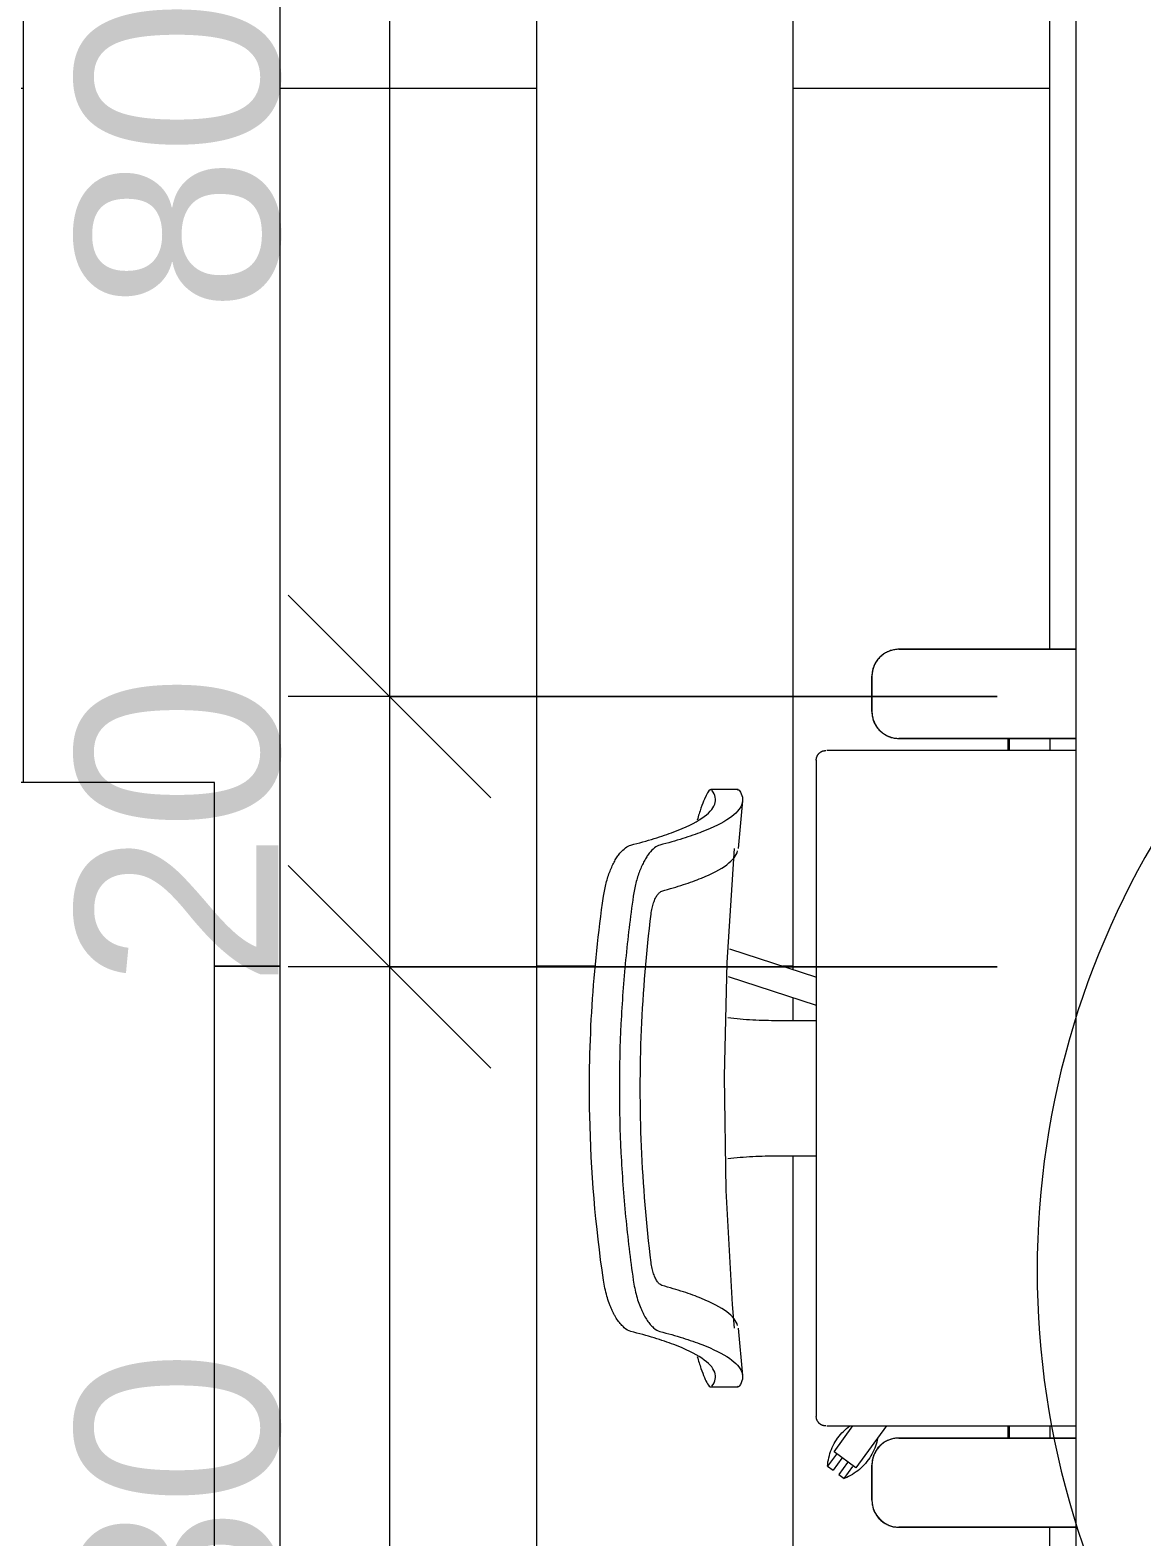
# Model space of a CAD drawing. Header units: millimetres. Extents: x -11245 to 8231, y -22520 to -3800.
# Drawn here: x -859 to -36, y -9792 to -8676 of the extents above; entities that cross this region are included whole.
import ezdxf

# ---------------------------------------------------------------- set-up
doc = ezdxf.new("R2010")
doc.units = ezdxf.units.MM
for name, color, linetype, lineweight in [('A-ANNO-DIMS', 211, 'Continuous', 9), ('A-ANNO-DIMS-75', 211, 'Continuous', 9), ('A-DETL-THIN', 151, 'Continuous', 9), ('A-FLOR-PATT', 8, 'Continuous', 25), ('I-FURN', 30, 'Continuous', 9)]:
    doc.layers.add(name, color=color, linetype=linetype, lineweight=lineweight)
doc.styles.add('@Arial Unicode MS', font='ARIALUNI.TTF', dxfattribs={"height": 150})
doc.dimstyles.new('CRT_-__Metros_-_Linha_de_chamada_3_5_mm_1', dxfattribs={"dimscale": 304.8, "dimtxt": 150.876728, "dimasz": 0.492126, "dimexe": 0.246063, "dimexo": 0.0625, "dimgap": 0.123031, "dimtad": 1, "dimdec": 0, "dimlfac": 0.1, "dimdsep": 46, "dimtxsty": '@Arial Unicode MS', "dimblk1": 'OBLIQUE', "dimblk2": 'OBLIQUE', "dimsah": 1, "dimcen": 0.09, "dimdle": 0.246063, "dimazin": 0, "dimtfac": 1, "dimtdec": 4, "dimtix": 1, "dimtmove": 0, "dimatfit": 3, "dimfxl": 1.476378, "dimfxlon": 1, "dimtvp": 1, "dimtolj": 1, "dimtzin": 0, "dimarcsym": 2})

# ---------------------------------------------------------------- blocks, each defined once
blk = doc.blocks.new('Blks_Decor Henzel Studio_Tapete Diamond Dust - Único-3593181-PONTOS ELÉTRICOS TÉRREO')
at = {"layer": 'I-FURN', "color": 254}
for p, q in [((-156.5, 750), (-1000, 750)), ((-1000, 750), (-1000, -492.1))]:
    blk.add_line(p, q, dxfattribs=at)
blk = doc.blocks.new('Cadeira Verus Task - Estrutura Cinza com Cinza-V22-PONTOS ELÉTRICOS TÉRREO')
at = {"layer": 'I-FURN', "color": 254}
for p, q in [((-221.1, 214.3), (-221.1, 194)), ((221.1, 194), (221.1, 214.3)), ((61.3, 136), (82.5, 201.2)), ((-177.5, 194), (-212.7, 190.8)), ((103.2, 200.4), (82.3, 136)), ((212.7, 190.8), (177.5, 194)), ((-50, 164.5), (-50, 136.1)), ((50, 136.1), (50, 164.5)), ((243, 136.2), (-243, 136.2)), ((-279.9, 127.8), (-282.8, 123.7)), ((-273.9, 117.3), (-282.8, 123.7)), ((-280.9, 106.8), (-269.2, 122.9)), ((-271, 121.3), (-279.9, 127.8)), ((-269.2, 122.9), (-250, 109)), ((-250, 128.3), (-250, -56)), ((250, -56), (250, 128.3)), ((-285.9, 119.5), (-288.9, 115.4)), ((-288.9, 115.4), (-280, 109)), ((-277, 113), (-285.9, 119.5)), ((-250, 84.2), (-280.9, 106.8)), ((-279, 95), (-305, 95)), ((-305, 95), (-279, 95)), ((305, 95), (279, 95)), ((279, 95), (305, 95)), ((-325, 75), (-325, -56)), ((-325, -56), (-325, 75)), ((-259, -56), (-259, 75)), ((-259, 75), (-259, -56)), ((259, 75), (259, -56)), ((259, -56), (259, 75)), ((325, -56), (325, 75)), ((325, 75), (325, -56)), ((-249.8, -5.7), (-259, -5.7)), ((-259, -7), (-249.8, -7)), ((259.2, -5.7), (249.8, -5.7)), ((249.8, -7), (259.2, -7)), ((-249.8, -36.9), (-259, -36.9)), ((259, -36.9), (249.8, -36.9))]:
    blk.add_line(p, q, dxfattribs=at)
at = {"layer": 'I-FURN', "color": 254, "flags": 128}
for points in [[(177.5, 197.1), (93.2, 202.5), (8.8, 204.5), (-75.6, 203.2), (-160, 198.5), (-177.5, 197.1)], [(-250, 129.2), (-250, 129.5), (-250, 129.8), (-249.9, 130), (-249.9, 130.3), (-249.9, 130.6), (-249.8, 130.9), (-249.7, 131.1), (-249.6, 131.4), (-249.6, 131.7), (-249.4, 131.9), (-249.3, 132.2), (-249.2, 132.4), (-249.1, 132.7), (-248.9, 132.9), (-248.8, 133.1), (-248.6, 133.4), (-248.4, 133.6), (-248.3, 133.8), (-248.1, 134), (-247.9, 134.2), (-247.7, 134.4), (-247.5, 134.6), (-247.2, 134.8), (-247, 134.9), (-246.8, 135.1), (-246.5, 135.2), (-246.3, 135.4), (-246, 135.5), (-245.8, 135.6), (-245.5, 135.7), (-245.3, 135.8), (-245, 135.9), (-244.7, 136), (-244.5, 136), (-244.2, 136.1), (-243.9, 136.1), (-243.6, 136.2), (-243.4, 136.2), (-243.1, 136.2), (-243, 136.2)], [(243, 136.2), (243.3, 136.2), (243.6, 136.2), (243.8, 136.1), (244.1, 136.1), (244.4, 136.1), (244.7, 136), (244.9, 135.9), (245.2, 135.8), (245.5, 135.7), (245.7, 135.6), (246, 135.5), (246.2, 135.4), (246.5, 135.3), (246.7, 135.1), (247, 135), (247.2, 134.8), (247.4, 134.6), (247.6, 134.5), (247.8, 134.3), (248, 134.1), (248.2, 133.9), (248.4, 133.7), (248.6, 133.4), (248.7, 133.2), (248.9, 133), (249, 132.7), (249.2, 132.5), (249.3, 132.2), (249.4, 132), (249.5, 131.7), (249.6, 131.5), (249.7, 131.2), (249.8, 130.9), (249.8, 130.7), (249.9, 130.4), (249.9, 130.1), (250, 129.8), (250, 129.5), (250, 129.3), (250, 129.2)], [(-279.9, 127.8), (-278.3, 127.6), (-276.7, 127.5), (-275.1, 127.2), (-273.6, 126.9), (-272, 126.5), (-270.5, 126.1), (-269, 125.6), (-267.5, 125), (-266, 124.4), (-264.6, 123.7), (-263.1, 123), (-261.8, 122.2), (-260.4, 121.3), (-259.1, 120.4), (-258.8, 120.2)], [(-275.2, 97.7), (-276.4, 98.7), (-277.7, 99.7), (-278.8, 100.8), (-280, 101.9), (-281.1, 103), (-282.2, 104.2), (-283.2, 105.4), (-284.1, 106.7), (-285, 108), (-285.9, 109.4), (-286.7, 110.8), (-287.4, 112.2), (-288.1, 113.6), (-288.7, 115.1), (-288.9, 115.4)], [(-258.8, 120.2), (-257.5, 119.3), (-256.3, 118.2), (-255.1, 117.2), (-254, 116.1), (-252.9, 114.9), (-251.8, 113.7), (-250.8, 112.5), (-250, 111.4)], [(-305, 95), (-305.8, 95), (-306.6, 94.9), (-307.4, 94.9), (-308.2, 94.7), (-309, 94.6), (-309.8, 94.4), (-310.5, 94.2), (-311.3, 94), (-312, 93.7), (-312.8, 93.4), (-313.5, 93.1), (-314.2, 92.7), (-314.9, 92.4), (-315.6, 91.9), (-316.3, 91.5), (-316.9, 91), (-317.6, 90.6), (-318.2, 90), (-318.8, 89.5), (-319.3, 88.9), (-319.9, 88.3), (-320.4, 87.7), (-320.9, 87.1), (-321.4, 86.5), (-321.8, 85.8), (-322.2, 85.1), (-322.6, 84.4), (-323, 83.7), (-323.3, 83), (-323.6, 82.2), (-323.9, 81.5), (-324.2, 80.7), (-324.4, 80), (-324.6, 79.2), (-324.7, 78.4), (-324.8, 77.6), (-324.9, 76.8), (-325, 76), (-325, 75.2), (-325, 75)], [(-259, 75), (-259, 75.8), (-259.1, 76.6), (-259.1, 77.4), (-259.3, 78.2), (-259.4, 79), (-259.6, 79.8), (-259.8, 80.5), (-260, 81.3), (-260.3, 82), (-260.6, 82.8), (-260.9, 83.5), (-261.3, 84.2), (-261.6, 84.9), (-262.1, 85.6), (-262.5, 86.3), (-263, 86.9), (-263.4, 87.6), (-264, 88.2), (-264.5, 88.8), (-265.1, 89.3), (-265.7, 89.9), (-266.3, 90.4), (-266.9, 90.9), (-267.5, 91.4), (-268.2, 91.8), (-268.9, 92.2), (-269.6, 92.6), (-270.3, 93), (-271, 93.3), (-271.8, 93.6), (-272.5, 93.9), (-273.3, 94.2), (-274, 94.4), (-274.8, 94.6), (-275.6, 94.7), (-276.4, 94.8), (-277.2, 94.9), (-278, 95), (-278.8, 95), (-279, 95)], [(-258.9, 90.7), (-260.4, 91), (-261.9, 91.4), (-263.5, 91.9), (-265, 92.4), (-266.5, 92.9), (-267.9, 93.5), (-269.4, 94.2), (-270.8, 95), (-272.2, 95.8), (-273.5, 96.6), (-274.9, 97.5), (-275.2, 97.7)], [(279, 95), (278.2, 95), (277.4, 94.9), (276.6, 94.9), (275.8, 94.7), (275, 94.6), (274.2, 94.4), (273.5, 94.2), (272.7, 94), (272, 93.7), (271.2, 93.4), (270.5, 93.1), (269.8, 92.7), (269.1, 92.4), (268.4, 91.9), (267.7, 91.5), (267.1, 91), (266.4, 90.6), (265.8, 90), (265.2, 89.5), (264.7, 88.9), (264.1, 88.3), (263.6, 87.7), (263.1, 87.1), (262.6, 86.5), (262.2, 85.8), (261.8, 85.1), (261.4, 84.4), (261, 83.7), (260.7, 83), (260.4, 82.2), (260.1, 81.5), (259.8, 80.7), (259.6, 80), (259.4, 79.2), (259.3, 78.4), (259.2, 77.6), (259.1, 76.8), (259, 76), (259, 75.2), (259, 75)], [(325, 75), (325, 75.8), (324.9, 76.6), (324.9, 77.4), (324.7, 78.2), (324.6, 79), (324.4, 79.8), (324.2, 80.5), (324, 81.3), (323.7, 82), (323.4, 82.8), (323.1, 83.5), (322.7, 84.2), (322.4, 84.9), (321.9, 85.6), (321.5, 86.3), (321, 86.9), (320.6, 87.6), (320, 88.2), (319.5, 88.8), (318.9, 89.3), (318.3, 89.9), (317.7, 90.4), (317.1, 90.9), (316.5, 91.4), (315.8, 91.8), (315.1, 92.2), (314.4, 92.6), (313.7, 93), (313, 93.3), (312.2, 93.6), (311.5, 93.9), (310.7, 94.2), (310, 94.4), (309.2, 94.6), (308.4, 94.7), (307.6, 94.8), (306.8, 94.9), (306, 95), (305.2, 95), (305, 95)]]:
    blk.add_lwpolyline(points, dxfattribs=at)
at = {"layer": 'I-FURN', "color": 254}
for centre, start, end in [((-305, 75), 90, 180), ((-279, 75), 0, 90), ((279, 75), 120.3725, 180), ((279, 75), 90, 120), ((305, 75), 0, 90)]:
    blk.add_arc(centre, 20, start, end, dxfattribs=at)
for points, knots in [([(-142.1, 293.8), (-102, 299.6), (-34.1, 305.4), (61.4, 303.3), (115.4, 297.6), (142.1, 293.8)], [-1, -1, -1, -1, -0.571429, -0.285714, 0, 0, 0, 0]), ([(-180, 273.6), (-179.6, 275.2), (-178.2, 277.5), (-175, 280.8), (-172, 283.2), (-168.9, 285.1), (-166.1, 286.6), (-163.9, 287.6), (-161.6, 288.6), (-158.3, 289.9), (-152.1, 291.9), (-146.2, 293.1), (-142.1, 293.8)], [-1, -1, -1, -1, -0.8, -0.7, -0.6, -0.5, -0.45, -0.4, -0.35, -0.3, -0.2, 0, 0, 0, 0]), ([(142.1, 293.8), (145.5, 293.2), (152.1, 291.9), (159.5, 289.5), (164.7, 287.3), (168.3, 285.5), (171.4, 283.6), (174.9, 280.9), (178.3, 277.5), (179.6, 274.9), (180, 273.6)], [-1, -1, -1, -1, -0.833333, -0.666667, -0.583333, -0.5, -0.416667, -0.333333, -0.166667, 0, 0, 0, 0]), ([(142.1, 271.7), (126.5, 274), (95.2, 277.7), (31.9, 282.4), (-31.9, 282.4), (-95.2, 277.7), (-126.5, 274), (-142.1, 271.7)], [-1, -1, -1, -1, -0.833333, -0.666667, -0.333333, -0.166667, 0, 0, 0, 0]), ([(-220.6, 213.5), (-218.9, 212.2), (-215.4, 210.5), (-208.5, 211.1), (-199.9, 219), (-191.4, 236.4), (-184.8, 255.8), (-181.6, 267.3), (-180, 273.6)], [-1, -1, -1, -1, -0.875, -0.75, -0.5, -0.25, -0.125, 0, 0, 0, 0]), ([(-142.1, 271.7), (-146.1, 271.1), (-152.1, 269.9), (-159.2, 267.7), (-163.2, 266), (-166.1, 264.7), (-168.9, 263.2), (-172, 261.4), (-175, 259.1), (-178.2, 255.9), (-179.6, 253.6), (-180, 252)], [-1, -1, -1, -1, -0.8, -0.7, -0.6, -0.55, -0.5, -0.4, -0.3, -0.2, 0, 0, 0, 0]), ([(180, 252), (179.6, 253.3), (178.3, 255.9), (174.9, 259.2), (171.4, 261.8), (168.2, 263.6), (164.7, 265.4), (159.5, 267.6), (152.1, 269.9), (145.5, 271.2), (142.1, 271.7)], [-1, -1, -1, -1, -0.833333, -0.666667, -0.583333, -0.5, -0.416667, -0.333333, -0.166667, 0, 0, 0, 0]), ([(180, 273.6), (181.6, 267.3), (184.8, 255.8), (191.4, 236.4), (199.9, 219), (208.5, 211.1), (215.4, 210.5), (218.9, 212.2), (220.6, 213.5)], [-1, -1, -1, -1, -0.875, -0.75, -0.5, -0.25, -0.125, 0, 0, 0, 0]), ([(-180, 252), (-181.6, 245.9), (-184.8, 234.7), (-191.4, 215.7), (-199.9, 198.7), (-208.5, 191), (-215.4, 190.4), (-218.9, 192), (-220.6, 193.3)], [-1, -1, -1, -1, -0.875, -0.75, -0.5, -0.25, -0.125, 0, 0, 0, 0]), ([(-175.7, 194.4), (-172.3, 195.3), (-165.5, 200.7), (-157.2, 216.4), (-150.7, 234.2), (-147.6, 244.8), (-146, 250.5)], [-0.75, -0.75, -0.75, -0.75, -0.5, -0.25, -0.125, 0, 0, 0, 0]), ([(146, 250.5), (147.6, 244.8), (150.7, 234.2), (157.2, 216.4), (165.5, 200.7), (172.3, 195.3), (175.7, 194.4)], [-1, -1, -1, -1, -0.875, -0.75, -0.5, -0.25, -0.25, -0.25, -0.25]), ([(220.6, 193.3), (218.9, 192), (215.4, 190.4), (208.5, 191), (199.9, 198.7), (191.4, 215.7), (184.8, 234.7), (181.6, 245.9), (180, 252)], [-1, -1, -1, -1, -0.875, -0.75, -0.5, -0.25, -0.125, 0, 0, 0, 0]), ([(-198.6, 224.3), (-201.8, 223.4), (-210.7, 220.7), (-219.1, 217), (-221.1, 214.9), (-221.1, 214.3)], [-0.7142857, -0.7142857, -0.7142857, -0.7142857, -0.5714286, -0.2857143, -0.0874267, -0.0874267, -0.0874267, -0.0874267]), ([(221.1, 214.3), (221.1, 214.4), (220.7, 215.7), (216.8, 218.1), (207.7, 221.6), (201.8, 223.4), (198.6, 224.3)], [-0.9125956, -0.9125956, -0.9125956, -0.9125956, -0.8571429, -0.5714286, -0.4285714, -0.2857143, -0.2857143, -0.2857143, -0.2857143])]:
    blk.add_open_spline(points, degree=3, knots=knots, dxfattribs=at)
for points in [[(-146, 250.5), (-145.8, 251), (-145.2, 252.1), (-143.4, 253.8), (-140.8, 255.3), (-137.4, 256.7), (-133.4, 257.8), (-130.5, 258.3), (-128.9, 258.5)], [(-128.9, 258.5), (-100.6, 262), (-43.3, 266.8), (43.3, 266.8), (100.6, 262), (128.9, 258.5)], [(128.9, 258.5), (130.5, 258.3), (133.4, 257.8), (137.4, 256.7), (140.8, 255.3), (143.4, 253.8), (145.2, 252.1), (145.8, 251), (146, 250.5)], [(-52.1, 201.7), (-51.3, 195.6), (-50.3, 183.3), (-50, 170.8), (-50, 164.5)], [(50, 164.5), (50, 170.8), (50.3, 183.3), (51.3, 195.6), (52.1, 201.7)], [(-220.6, 193.3), (-221.1, 193.6), (-221.2, 194.1), (-220.9, 194.6)], [(220.9, 194.6), (221.2, 194.1), (221.1, 193.6), (220.6, 193.3)]]:
    blk.add_open_spline(points, degree=3, dxfattribs=at)
blk = doc.blocks.new('MESA COM REGULAGEM DE ALTURA - MESA COM REGULAGEM DE ALTURA-4627976-PONTOS ELÉTRICOS TÉRREO')
at = {"layer": 'I-FURN', "color": 254}
blk.add_line((-350, 0), (-350, -1600), dxfattribs=at)
blk = doc.blocks.new('DIMBLOCK42-PONTOS ELÉTRICOS TÉRREO')
at = {"layer": 'A-ANNO-DIMS-75', "lineweight": 18}
for p, q in [((-592.9, -8369.7), (-667.9, -8294.7)), ((-592.9, -8369.7), (-517.9, -8444.7)), ((-592.9, -9169.7), (-667.9, -9094.7)), ((-592.9, -9169.7), (-517.9, -9244.7))]:
    blk.add_line(p, q, dxfattribs=at)
at = {"layer": 'A-ANNO-DIMS-75'}
for p, q in [((-592.9, -8294.7), (-592.9, -9169.7)), ((-142.9, -8369.7), (-667.9, -8369.7)), ((-592.9, -8369.7), (-142.9, -8369.7)), ((-142.9, -9169.7), (-667.9, -9169.7)), ((-592.9, -9169.7), (-142.9, -9169.7))]:
    blk.add_line(p, q, dxfattribs=at)
at = {"layer": 'A-ANNO-DIMS-75', "color": 0, "insert": (-825.1, -8885.8), "char_height": 150, "width": 278.81, "attachment_point": 1, "rotation": 90, "line_spacing_factor": 1.117605, "style": '@Arial Unicode MS'}
blk.add_mtext('80', dxfattribs=at)
blk = doc.blocks.new('_Oblique')
at = {"color": 0, "linetype": 'ByBlock', "lineweight": -2}
blk.add_line((-0.5, -0.5), (0.5, 0.5), dxfattribs=at)
blk = doc.blocks.new('DIMBLOCK43-PONTOS ELÉTRICOS TÉRREO')
at = {"layer": 'A-ANNO-DIMS-75', "lineweight": 18}
for p, q in [((-592.9, -9169.7), (-667.9, -9094.7)), ((-592.9, -9169.7), (-517.9, -9244.7)), ((-592.9, -9369.7), (-667.9, -9294.7)), ((-592.9, -9369.7), (-517.9, -9444.7))]:
    blk.add_line(p, q, dxfattribs=at)
at = {"layer": 'A-ANNO-DIMS-75'}
for p, q in [((-142.9, -9169.7), (-667.9, -9169.7)), ((-592.9, -9169.7), (-592.9, -9369.7)), ((-592.9, -9169.7), (-142.9, -9169.7)), ((-142.9, -9369.7), (-667.9, -9369.7)), ((-592.9, -9369.7), (-142.9, -9369.7))]:
    blk.add_line(p, q, dxfattribs=at)
at = {"layer": 'A-ANNO-DIMS-75', "color": 0, "insert": (-825.1, -9385.8), "char_height": 150, "width": 278.81, "attachment_point": 1, "rotation": 90, "line_spacing_factor": 1.117605, "style": '@Arial Unicode MS'}
blk.add_mtext('20', dxfattribs=at)
blk = doc.blocks.new('DIMBLOCK44-PONTOS ELÉTRICOS TÉRREO')
at = {"layer": 'A-ANNO-DIMS-75', "lineweight": 18}
for p, q in [((-592.9, -9369.7), (-667.9, -9294.7)), ((-592.9, -9369.7), (-517.9, -9444.7)), ((-592.9, -10169.7), (-667.9, -10094.7)), ((-592.9, -10169.7), (-517.9, -10244.7))]:
    blk.add_line(p, q, dxfattribs=at)
at = {"layer": 'A-ANNO-DIMS-75'}
for p, q in [((-142.9, -9369.7), (-667.9, -9369.7)), ((-592.9, -9369.7), (-592.9, -10169.7)), ((-592.9, -9369.7), (-142.9, -9369.7)), ((-142.9, -10169.7), (-667.9, -10169.7)), ((-592.9, -10169.7), (-142.9, -10169.7))]:
    blk.add_line(p, q, dxfattribs=at)
at = {"layer": 'A-ANNO-DIMS-75', "color": 0, "insert": (-825.1, -9885.8), "char_height": 150, "width": 278.81, "attachment_point": 1, "rotation": 90, "line_spacing_factor": 1.117605, "style": '@Arial Unicode MS'}
blk.add_mtext('80', dxfattribs=at)
blk = doc.blocks.new('DIMBLOCK49-PONTOS ELÉTRICOS TÉRREO')
at = {"layer": 'A-ANNO-DIMS-75', "lineweight": 18}
for p, q in [((-981.7, -8369.7), (-1056.7, -8294.7)), ((-981.7, -8369.7), (-906.7, -8444.7)), ((-981.7, -8769.7), (-1056.7, -8694.7)), ((-981.7, -8769.7), (-906.7, -8844.7))]:
    blk.add_line(p, q, dxfattribs=at)
at = {"layer": 'A-ANNO-DIMS-75'}
for p, q in [((-981.7, -8294.7), (-981.7, -8769.7)), ((-531.7, -8369.7), (-1056.7, -8369.7)), ((-981.7, -8369.7), (-531.7, -8369.7)), ((-1431.7, -8769.7), (-906.7, -8769.7)), ((-981.7, -8769.7), (-1431.7, -8769.7))]:
    blk.add_line(p, q, dxfattribs=at)
at = {"layer": 'A-ANNO-DIMS-75', "color": 0, "insert": (-1213.9, -8685.8), "char_height": 150, "width": 278.81, "attachment_point": 1, "rotation": 90, "line_spacing_factor": 1.117605, "style": '@Arial Unicode MS'}
blk.add_mtext('40', dxfattribs=at)

msp = doc.modelspace()

# ---------------------------------------------------------------- hatches: boundary and pattern name
at = {"layer": 'A-FLOR-PATT', "lineweight": 9}
h = msp.add_hatch(dxfattribs=at)
h.set_pattern_fill('FP_13', color=9, style=0, pattern_type=2)
h.set_pattern_definition([(270, (-294.62, -11969.65), (380, 2e-14), [1300, 0]), (180, (-294.6, -11969.7), (2e-13, 1300), [190, -190]), (270, (-484.62, -11969.65), (380, 2e-14), [1300, 0]), (0, (-484.6, -13269.7), (0, 1300), [190, -190]), (270, (-104.62, -11969.65), (380, 2e-14), [650, -650]), (0, (-294.6, -12619.7), (0, 1300), [190, -190]), (270, (-104.62, -12619.65), (380, 2e-14), [650, -650])])
h.paths.add_polyline_path([(244.227, -11969.651), (364.38, -11969.651), (364.38, -11959.651), (605.38, -11959.651), (605.38, -11769.651), (-84.62, -11769.651), (-84.62, -11684.651), (-248.399, -11684.002), (-256.532, -11680.175), (-262.143, -11673.8), (-264.62, -11664.651), (-263.972, -11634.872), (-259.583, -11626.151), (-254.297, -11621.254), (-241.242, -11618.651), (-163.932, -11618.651), (-163.932, -11609.651), (-253.892, -11609.651), (-261.347, -11621.385), (-263.092, -11626.953), (-267.703, -11634.533), (-275.383, -11643.019), (-285.376, -11648.269), (-288.821, -11645.18), (-282.641, -11636.041), (-286.587, -11633.174), (-293.347, -11642.477), (-297.392, -11639.538), (-294.634, -11627.52), (-288.211, -11616.77), (-282.176, -11609.651), (-300.613, -11608.802), (-303.333, -11607.601), (-305.801, -11602.651), (-305.801, -11409.651), (-352.855, -11410.097), (-372.117, -11411.887), (-366.69, -11530.301), (-363.988, -11535.313), (-360.944, -11576.012), (-362.883, -11580.247), (-366.982, -11580.527), (-384.714, -11580.247), (-386.762, -11577.541), (-391.404, -11566.409), (-395.075, -11556.978), (-404.72, -11552.243), (-421.612, -11545.931), (-438.915, -11540.82), (-443.179, -11539.622), (-447.99, -11536.951), (-452.788, -11531.506), (-457.222, -11523.541), (-461.91, -11508.647), (-463.387, -11501.71), (-468.97, -11454.736), (-471.814, -11420.896), (-471.814, -11969.651), (-108.842, -11969.651)])
h.paths.add_polyline_path([(-1434.62, -11969.651), (-471.814, -11969.651), (-472.389, -11407.311), (-473.54, -11359.652), (-473.54, -11339.209), (-471.814, -11298.404), (-468.404, -11257.82), (-461.398, -11207.721), (-458.541, -11198.887), (-455.062, -11191.457), (-451.202, -11185.673), (-447.176, -11181.702), (-439.414, -11178.622), (-411.262, -11169.849), (-394.106, -11161.775), (-390.488, -11150.362), (-386.359, -11140.958), (-383.94, -11138.775), (-362.883, -11139.054), (-360.515, -11144.232), (-364.17, -11184.325), (-367.214, -11189.511), (-369.69, -11256.51), (-305.801, -11277.269), (-305.002, -11116.651), (-303.895, -11112.067), (-300.613, -11110.663), (-298.105, -11109.889), (-297.916, -11109.651), (-163.932, -11109.651), (-163.932, -11100.651), (-248.399, -11100.002), (-256.532, -11096.175), (-262.017, -11090.328), (-264.62, -11080.651), (-263.972, -11050.872), (-259.583, -11042.151), (-254.297, -11037.254), (-244.62, -11034.651), (-97.899, -11034.651), (-97.528, -11023.666), (-96.925, -11018.451), (-92.242, -11008.151), (-87.242, -11008.151), (-87.242, -11019.651), (-84.62, -11019.651), (-84.62, -9784.651), (-219.399, -9784.002), (-227.532, -9780.175), (-233.143, -9773.8), (-235.62, -9759.895), (-234.972, -9734.872), (-230.583, -9726.151), (-225.297, -9721.254), (-213.839, -9718.651), (-134.932, -9718.651), (-134.932, -9709.651), (-224.892, -9709.651), (-232.347, -9721.385), (-234.092, -9726.953), (-238.703, -9734.533), (-246.383, -9743.019), (-256.054, -9748.502), (-259.821, -9745.18), (-253.641, -9736.041), (-257.587, -9733.174), (-264.347, -9742.477), (-268.392, -9739.538), (-265.634, -9727.52), (-259.211, -9716.77), (-253.176, -9709.651), (-271.613, -9708.802), (-274.333, -9707.601), (-276.801, -9702.651), (-276.801, -9509.651), (-323.855, -9510.097), (-343.117, -9511.887), (-337.69, -9630.301), (-334.988, -9635.313), (-331.944, -9676.012), (-333.883, -9680.247), (-337.982, -9680.527), (-355.714, -9680.247), (-357.762, -9677.541), (-362.404, -9666.409), (-366.075, -9656.978), (-375.72, -9652.243), (-392.612, -9645.931), (-409.915, -9640.82), (-414.179, -9639.622), (-418.99, -9636.951), (-423.788, -9631.506), (-428.222, -9623.541), (-431.893, -9613.424), (-434.387, -9601.71), (-439.97, -9554.736), (-443.563, -9503.177), (-444.54, -9459.641), (-444.061, -9427.896), (-442.814, -9398.404), (-439.404, -9357.82), (-432.398, -9307.721), (-429.541, -9298.887), (-426.062, -9291.457), (-422.202, -9285.673), (-418.176, -9281.702), (-410.414, -9278.622), (-382.262, -9269.849), (-365.106, -9261.775), (-361.488, -9250.362), (-357.359, -9240.958), (-354.94, -9238.775), (-333.883, -9239.054), (-331.515, -9244.232), (-335.17, -9284.325), (-338.214, -9289.511), (-340.69, -9356.51), (-276.801, -9377.269), (-276.002, -9216.651), (-274.895, -9212.067), (-271.613, -9210.663), (-269.105, -9209.889), (-268.916, -9209.651), (-134.932, -9209.651), (-134.932, -9200.651), (-219.399, -9200.002), (-227.532, -9196.175), (-233.017, -9190.328), (-235.62, -9180.651), (-234.972, -9150.872), (-230.583, -9142.151), (-225.297, -9137.254), (-213.839, -9134.651), (-84.62, -9134.651), (-84.62, -8569.651), (605.38, -8569.651), (605.38, -8379.651), (364.38, -8379.651), (364.38, -8369.651), (-2133.62, -8369.651), (-2133.62, -8379.651), (-2374.62, -8379.651), (-2374.62, -8669.651), (-1984.62, -8669.651), (-1984.62, -8689.651), (-1964.62, -8689.651), (-1964.62, -8767.843), (-1961.831, -8769.454), (-1964.62, -8769.454), (-1964.62, -9233.165), (-722.543, -9233.165), (-722.543, -10076.65), (-719.488, -10081.076), (-703.194, -10124.038), (-697.656, -10169.651), (-703.194, -10215.264), (-719.488, -10258.226), (-722.543, -10262.652), (-722.543, -11233.165), (-1964.62, -11233.165), (-1964.62, -11288.651), (-1984.62, -11288.651), (-1984.62, -11289.651), (-1964.62, -11289.651), (-1964.62, -11567.843), (-1961.831, -11569.454), (-1964.62, -11569.454), (-1964.62, -11649.651), (-1984.62, -11649.651), (-1984.62, -11669.651), (-2374.62, -11669.651), (-2374.62, -11959.651), (-2133.62, -11959.651), (-2133.62, -11969.651), (-1534.62, -11969.651)])
h.paths.add_polyline_path([(-84.62, -11618.651), (-84.62, -11609.651), (-132.739, -11609.651), (-132.739, -11618.651), (-108.842, -11618.651)])
h.paths.add_polyline_path([(-1434.62, -11369.651), (-1534.62, -11369.651), (-1534.62, -11269.651), (-1434.62, -11269.651)])
h.paths.add_polyline_path([(-305.801, -11309.651), (-305.801, -11298.298), (-370.859, -11277.16), (-371.342, -11307.583), (-352.855, -11309.205), (-334.083, -11309.651)])
h.paths.add_polyline_path([(-108.842, -11109.651), (-94.617, -11109.651), (-94.617, -11100.651), (-132.739, -11100.651), (-132.739, -11109.651)])
h.paths.add_polyline_path([(-84.62, -9718.651), (-84.62, -9709.651), (-103.739, -9709.651), (-103.739, -9718.651)])
h.paths.add_polyline_path([(-305.083, -9409.651), (-276.801, -9409.651), (-276.801, -9398.298), (-341.859, -9377.16), (-342.342, -9407.583), (-323.855, -9409.205)])
h.paths.add_polyline_path([(-103.739, -9209.651), (-84.62, -9209.651), (-84.62, -9200.651), (-103.739, -9200.651)])
h.paths.add_polyline_path([(-1434.62, -9069.651), (-1534.62, -9069.651), (-1534.62, -8969.651), (-1434.62, -8969.651)])

# ---------------------------------------------------------------- linework, layer by layer
at = {"layer": 'A-DETL-THIN'}
msp.add_arc((512.719, -9594.651), 625.941, 113.275196, 246.724804, dxfattribs=at)

# ---------------------------------------------------------------- block references
at = {"layer": 'I-FURN', "color": 254}
msp.add_blockref('MESA COM REGULAGEM DE ALTURA - MESA COM REGULAGEM DE ALTURA-4627976-PONTOS ELÉTRICOS TÉRREO', (265.38, -8569.651), dxfattribs=at)
for name, p, rotation in [('Cadeira Verus Task - Estrutura Cinza com Cinza-V22-PONTOS ELÉTRICOS TÉRREO', (-140.62, -9459.651), 89.99999999999984), ('Blks_Decor Henzel Studio_Tapete Diamond Dust - Único-3593181-PONTOS ELÉTRICOS TÉRREO', (-1472.543, -10233.165), 269.9999999999997)]:
    msp.add_blockref(name, p, dxfattribs=dict(at, rotation=rotation))

# ---------------------------------------------------------------- dimensions: what is measured, and where the dimension line sits
at = {"layer": 'A-ANNO-DIMS'}
for base, p1, p2, override, picture, middle in [((-981.728, -8769.651), (-531.728, -8369.651), (-1431.728, -8769.651), {"dimpost": '<>', "dimfxl": 984.88578}, 'DIMBLOCK49-PONTOS ELÉTRICOS TÉRREO', (-1095.865, -8569.651)), ((-592.855, -9169.651), (-142.855, -8369.651), (-142.855, -9169.651), {"dimpost": '<>', "dimfxl": 800}, 'DIMBLOCK42-PONTOS ELÉTRICOS TÉRREO', (-706.992, -8769.651)), ((-592.855, -9369.651), (-142.855, -9169.651), (-142.855, -9369.651), {"dimpost": '<>', "dimfxl": 200}, 'DIMBLOCK43-PONTOS ELÉTRICOS TÉRREO', (-706.992, -9269.651)), ((-592.855, -10169.651), (-142.855, -9369.651), (-142.855, -10169.651), {"dimpost": '<>', "dimfxl": 800}, 'DIMBLOCK44-PONTOS ELÉTRICOS TÉRREO', (-706.992, -9769.651))]:
    dim = msp.add_linear_dim(base=base, p1=p1, p2=p2, angle=90, dimstyle='CRT_-__Metros_-_Linha_de_chamada_3_5_mm_1', override=override, dxfattribs=at)
    dim.commit()
    dim.dimension.update_dxf_attribs({"geometry": picture, "text_midpoint": middle})

doc.saveas('drawing.dxf')
